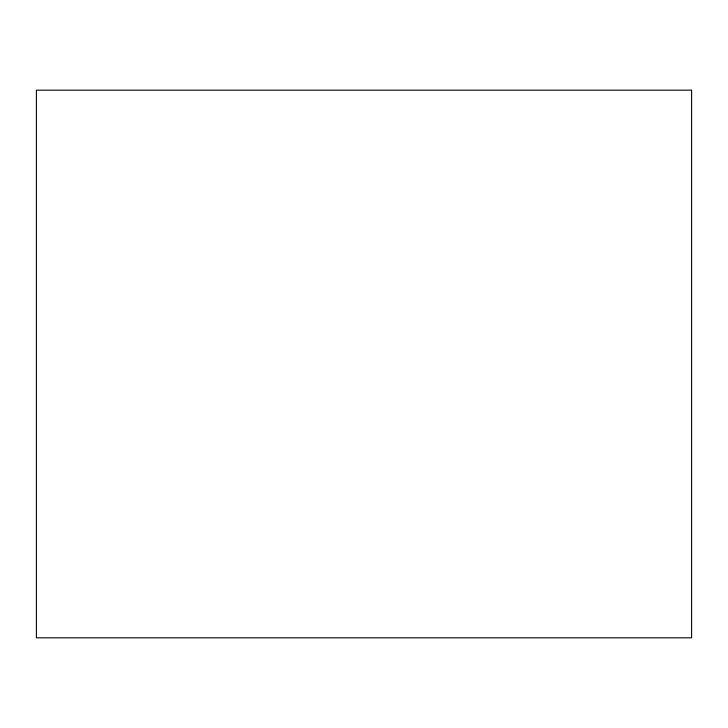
<?xml version="1.0" encoding="UTF-8"?>
<svg xmlns="http://www.w3.org/2000/svg" width="728" height="728" viewBox="0 0 728 728"><rect width="100%" height="100%" fill="white"/><g stroke="black" fill="none" stroke-linecap="round" stroke-linejoin="round"><path stroke-width="1.09" d="M691.6 90.181L36.4 90.181L36.4 637.819L691.6 637.819L691.6 90.181"/></g></svg>
